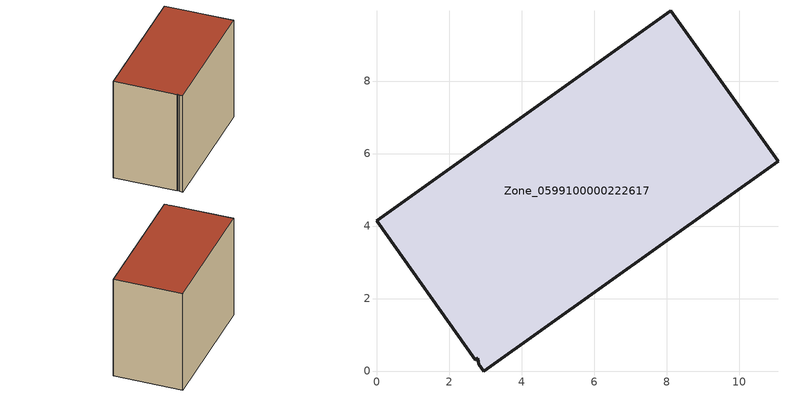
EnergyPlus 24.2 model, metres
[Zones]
Zone_0599100000222617
 floor ground (C_G): 8.12,9.93 11.07,5.79 2.96,0 2.83,0.18 2.79,0.36 2.73,0.32 0,4.14 z0
 wall outside (C_F): 11.07,5.79 8.12,9.93 0,4.14 2.73,0.32 2.79,0.36 2.83,0.18 2.96,0 11.07,5.79 z0:7.95
 roof outside (C_R): 2.79,0.36 2.83,0.18 2.96,0 11.07,5.79 8.12,9.93 0,4.14 2.73,0.32 z7.95
[BUILDING]
Pand.0599100000222617: North Axis=0; Terrain=City; Loads Convergence Tolerance Value=0.04; Temperature Convergence Tolerance Value=0.4; Solar Distribution=FullExterior; Maximum Number of Warmup Days=25; Minimum Number of Warmup Days=1
[Site:Location]
Rotterdam.The.Hague.AP_ZH_NLD Design_Conditions: Latitude=51.96; Longitude=4.45; Time Zone=1; Elevation=-4.5
[SITE:GROUNDTEMPERATURE:BUILDINGSURFACE]
18, 18, 18, 18, 18, 18, 18, 18, 18, 18, 18, 18
[MATERIAL] Thermal Absorptance=0.9; Solar Absorptance=0.7; Visible Absorptance=0.7
Name | Roughness | Thickness | Conductivity | Density | Specific Heat
G.TI.1975-1991 | MediumSmooth | 0.15 | 0.288461 | 540 | 1210
F.TI.1975-1991 | Rough | 0.3 | 0.230769 | 1920 | 840
R.TI.1975-1991 | MediumRough | 0.2 | 0.153846 | 1500 | 1000
[CONSTRUCTION]
C_G: G.TI.1975-1991
C_F: F.TI.1975-1991
C_R: R.TI.1975-1991
[ZONE]
Zone_0599100000222617: Type=1; Multiplier=1; Ceiling Height=Autocalculate; Volume=Autocalculate; Floor Area=autocalculate; Part of Total Floor Area=Yes
[ZONEINFILTRATION:DESIGNFLOWRATE]
Infil_Zone_0599100000222617: Zone or ZoneList or Space or SpaceList=Zone_0599100000222617; Schedule=AlwaysOn; Design Flow Rate Calculation Method=Flow/Area; Flow Rate per Floor Area=0.003; Constant Term Coefficient=1; Temperature Term Coefficient=0; Velocity Term Coefficient=0; Velocity Squared Term Coefficient=0
[HVACTEMPLATE:ZONE:IDEALLOADSAIRSYSTEM]
Zone_0599100000222617: Maximum Heating Supply Air Temperature=50; Minimum Cooling Supply Air Temperature=13; Maximum Heating Supply Air Humidity Ratio=0.0156; Minimum Cooling Supply Air Humidity Ratio=0.0077; Heating Limit=NoLimit; Cooling Limit=NoLimit; Dehumidification Control Type=ConstantSensibleHeatRatio; Cooling Sensible Heat Ratio=0.7; Dehumidification Setpoint=60; Humidification Control Type=None; Humidification Setpoint=30; Outdoor Air Method=None; Outdoor Air Flow Rate per Person=0.00944; Outdoor Air Flow Rate per Zone Floor Area=0; Outdoor Air Flow Rate per Zone=0; Demand Controlled Ventilation Type=None; Outdoor Air Economizer Type=NoEconomizer; Heat Recovery Type=None; Sensible Heat Recovery Effectiveness=0.7; Latent Heat Recovery Effectiveness=0.65
[ZONECONTROL:THERMOSTAT]
ThermostatControl_Zone_0599100000222617: Zone or ZoneList=Zone_0599100000222617; Control Type Schedule=DualSetpointControlType; Control 1=Thermostat_Zone_0599100000222617; Temperature Difference Between Cutout And Setpoint=0
[THERMOSTATSETPOINT:DUALSETPOINT]
Thermostat_Zone_0599100000222617: Heating Setpoint Temperature Schedule=HeatingSetpoint_Zone_0599100000222617; Cooling Setpoint Temperature Schedule=CoolingSetpoint_Zone_0599100000222617
[SCHEDULE:COMPACT]
HeatingSetpoint_Zone_0599100000222617: Through: 12/31, For: AllDays, Until: 24:00, 21
CoolingSetpoint_Zone_0599100000222617: Through: 12/31, For: AllDays, Until: 24:00, 24
DualSetpointControlType: Through: 12/31, For: AllDays, Until: 24:00, 4
AlwaysOn: Through: 12/31, For: AllDays, Until: 24:00, 1
